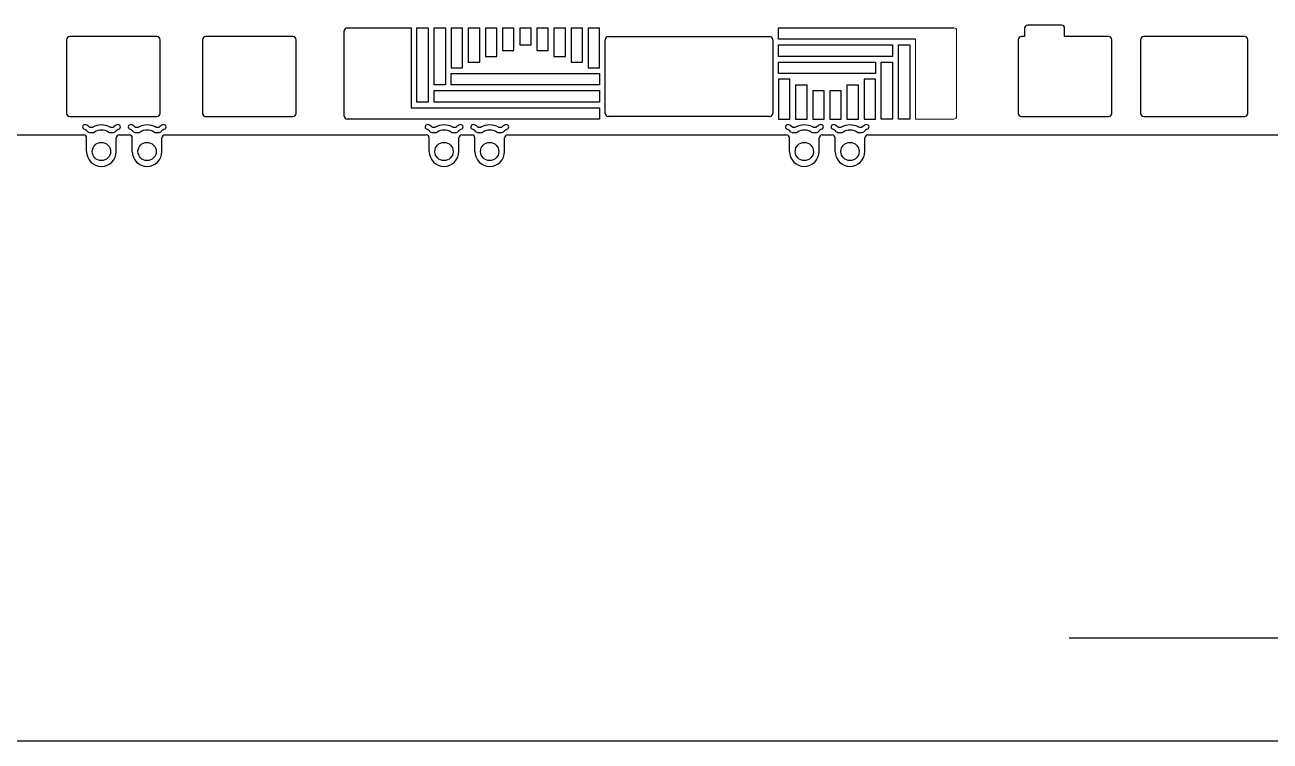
# Model space of a CAD drawing. Header units: millimetres. Extents: x 2604 to 3137, y 1244 to 1720.
# Drawn here: x 2720.6 to 2938.6, y 1244.1 to 1369.4 of the extents above; entities that cross this region are included whole.
import ezdxf

# ---------------------------------------------------------------- set-up
doc = ezdxf.new("R2010")
doc.units = ezdxf.units.MM
doc.linetypes.add('solid', pattern=[0])
doc.layers.add('Layer 1', color=7, linetype='Continuous')

msp = doc.modelspace()

# ---------------------------------------------------------------- linework, layer by layer
for p, q in [((2743.69, 1367.4), (2728.41, 1367.4)), ((2767.5, 1367.4), (2752.22, 1367.4)), ((2776.47, 1353.49), (2776.47, 1368.39)), ((2777.02, 1368.94), (2788.22, 1368.94)), ((2788.22, 1368.94), (2788.22, 1354.94)), ((2789.22, 1368.94), (2791.22, 1368.94)), ((2792.22, 1368.94), (2794.22, 1368.94)), ((2795.22, 1368.94), (2797.22, 1368.94)), ((2798.22, 1368.94), (2800.22, 1368.94)), ((2801.22, 1368.94), (2803.22, 1368.94)), ((2804.22, 1368.94), (2806.22, 1368.94)), ((2807.22, 1368.94), (2809.22, 1368.94)), ((2810.22, 1368.94), (2812.22, 1368.94)), ((2813.22, 1368.94), (2815.22, 1368.94)), ((2816.22, 1368.94), (2818.22, 1368.94)), ((2819.22, 1368.94), (2821.22, 1368.94)), ((2822.77, 1367.4), (2850.99, 1367.4)), ((2895.66, 1367.4), (2895.09, 1367.4)), ((2895.66, 1368.85), (2895.66, 1367.4)), ((2902.11, 1369.4), (2896.21, 1369.4)), ((2902.66, 1367.4), (2902.66, 1368.85)), ((2910.37, 1367.4), (2902.66, 1367.4)), ((2934.19, 1367.4), (2916.52, 1367.4)), ((2727.86, 1366.85), (2727.86, 1353.95)), ((2744.24, 1353.95), (2744.24, 1366.85)), ((2751.67, 1366.85), (2751.67, 1353.95)), ((2768.05, 1353.95), (2768.05, 1366.85)), ((2807.22, 1365.94), (2809.22, 1365.94)), ((2822.22, 1353.95), (2822.22, 1366.85)), ((2851.54, 1366.85), (2851.54, 1353.95)), ((2894.54, 1366.85), (2894.54, 1353.95)), ((2910.92, 1353.95), (2910.92, 1366.85)), ((2915.97, 1366.85), (2915.97, 1353.95)), ((2934.74, 1353.95), (2934.74, 1366.85)), ((2801.22, 1363.94), (2803.22, 1363.94)), ((2804.22, 1364.94), (2806.22, 1364.94)), ((2810.22, 1364.94), (2812.22, 1364.94)), ((2813.22, 1363.94), (2815.22, 1363.94)), ((2798.22, 1362.94), (2800.22, 1362.94)), ((2816.22, 1362.94), (2818.22, 1362.94)), ((2855.54, 1358.94), (2857.54, 1358.94)), ((2864.54, 1358.94), (2866.54, 1358.94)), ((2858.54, 1357.94), (2860.54, 1357.94)), ((2861.54, 1357.94), (2863.54, 1357.94)), ((2728.41, 1353.4), (2743.69, 1353.4)), ((2752.22, 1353.4), (2767.5, 1353.4)), ((2787.67, 1352.94), (2777.02, 1352.94)), ((2850.99, 1353.4), (2822.77, 1353.4)), ((2895.09, 1353.4), (2910.37, 1353.4)), ((2916.52, 1353.4), (2934.19, 1353.4)), ((2699.47, 1350.18), (2730.87, 1350.18)), ((2737.07, 1350.18), (2738.87, 1350.18)), ((2745.07, 1350.18), (2790.87, 1350.18)), ((2797.07, 1350.18), (2798.87, 1350.18)), ((2805.07, 1350.18), (2853.97, 1350.18)), ((2860.17, 1350.18), (2861.97, 1350.18)), ((2868.17, 1350.18), (2940.87, 1350.18)), ((2731.37, 1347.28), (2731.37, 1349.68)), ((2736.57, 1347.28), (2736.57, 1349.68)), ((2739.37, 1347.28), (2739.37, 1349.68)), ((2744.57, 1347.28), (2744.57, 1349.68)), ((2791.37, 1347.28), (2791.37, 1349.68)), ((2796.57, 1347.28), (2796.57, 1349.68)), ((2799.37, 1347.28), (2799.37, 1349.68)), ((2804.57, 1347.28), (2804.57, 1349.68)), ((2854.47, 1347.28), (2854.47, 1349.68)), ((2859.67, 1347.28), (2859.67, 1349.68)), ((2862.47, 1347.28), (2862.47, 1349.68)), ((2867.67, 1347.28), (2867.67, 1349.68)), ((2903.47, 1262.14), (2952.37, 1262.14))]:
    msp.add_line(p, q)
at = {"linetype": 'Continuous', "lineweight": 15}
for p, q in [((2883.74, 1353.44), (2883.74, 1368.44)), ((2876.54, 1352.94), (2876.54, 1366.94)), ((2876.54, 1352.94), (2883.24, 1352.94))]:
    msp.add_line(p, q, dxfattribs=at)
at = {"linetype": 'solid'}
for p, q in [((2731.86, 1350.62), (2732.55, 1350.62)), ((2731.99, 1351.52), (2732.38, 1351.52)), ((2735.42, 1350.62), (2736.11, 1350.62)), ((2735.59, 1351.52), (2735.98, 1351.52)), ((2739.86, 1350.62), (2740.55, 1350.62)), ((2739.99, 1351.52), (2740.38, 1351.52)), ((2743.42, 1350.62), (2744.11, 1350.62)), ((2743.59, 1351.52), (2743.98, 1351.52)), ((2791.86, 1350.62), (2792.55, 1350.62)), ((2791.99, 1351.52), (2792.38, 1351.52)), ((2795.42, 1350.62), (2796.11, 1350.62)), ((2795.59, 1351.52), (2795.98, 1351.52)), ((2799.86, 1350.62), (2800.55, 1350.62)), ((2799.99, 1351.52), (2800.38, 1351.52)), ((2803.42, 1350.62), (2804.11, 1350.62)), ((2803.59, 1351.52), (2803.98, 1351.52)), ((2854.96, 1350.62), (2855.65, 1350.62)), ((2855.09, 1351.52), (2855.48, 1351.52)), ((2858.52, 1350.62), (2859.21, 1350.62)), ((2858.69, 1351.52), (2859.08, 1351.52)), ((2862.96, 1350.62), (2863.65, 1350.62)), ((2863.09, 1351.52), (2863.48, 1351.52)), ((2866.52, 1350.62), (2867.21, 1350.62)), ((2866.69, 1351.52), (2867.08, 1351.52))]:
    msp.add_line(p, q, dxfattribs=at)
msp.add_lwpolyline([(2603.59, 1719.96), (3136.55, 1719.96), (3136.55, 1244.05), (2603.59, 1244.05)], close=True)
for centre in [(2733.97, 1347.28), (2741.97, 1347.28), (2793.97, 1347.28), (2801.97, 1347.28), (2857.07, 1347.28), (2865.07, 1347.28)]:
    msp.add_circle(centre, 1.6)
for centre, radius, start, end in [((2728.41, 1366.85), 0.55, 90, 180), ((2743.69, 1366.85), 0.55, 0, 90), ((2752.22, 1366.85), 0.55, 90, 180), ((2767.5, 1366.85), 0.55, 0, 90), ((2777.02, 1368.39), 0.55, 90, 180), ((2822.77, 1366.85), 0.55, 90, 180), ((2850.99, 1366.85), 0.55, 0, 90), ((2895.09, 1366.85), 0.55, 90, 180), ((2896.21, 1368.85), 0.55, 90, 180), ((2902.11, 1368.85), 0.55, 0, 90), ((2910.37, 1366.85), 0.55, 0, 90), ((2916.52, 1366.85), 0.55, 90, 180), ((2934.19, 1366.85), 0.55, 0, 90), ((2728.41, 1353.95), 0.55, 180, 270), ((2743.69, 1353.95), 0.55, 270, 0), ((2752.22, 1353.95), 0.55, 180, 270), ((2767.5, 1353.95), 0.55, 270, 0), ((2777.02, 1353.49), 0.55, 180, 270), ((2822.77, 1353.95), 0.55, 180, 270), ((2850.99, 1353.95), 0.55, 270, 0), ((2895.09, 1353.95), 0.55, 180, 270), ((2910.37, 1353.95), 0.55, 270, 0), ((2916.52, 1353.95), 0.55, 180, 270), ((2934.19, 1353.95), 0.55, 270, 0), ((2730.87, 1349.68), 0.5, 0, 90), ((2737.07, 1349.68), 0.5, 90, 180), ((2738.87, 1349.68), 0.5, 0, 90), ((2745.07, 1349.68), 0.5, 90, 180), ((2790.87, 1349.68), 0.5, 0, 90), ((2797.07, 1349.68), 0.5, 90, 180), ((2798.87, 1349.68), 0.5, 0, 90), ((2805.07, 1349.68), 0.5, 90, 180), ((2853.97, 1349.68), 0.5, 0, 90), ((2860.17, 1349.68), 0.5, 90, 180), ((2861.97, 1349.68), 0.5, 0, 90), ((2868.17, 1349.68), 0.5, 90, 180), ((2733.97, 1347.28), 2.6, 180, 360), ((2741.97, 1347.28), 2.6, 180, 360), ((2793.97, 1347.28), 2.6, 180, 360), ((2801.97, 1347.28), 2.6, 180, 360), ((2857.07, 1347.28), 2.6, 180, 360), ((2865.07, 1347.28), 2.6, 180, 360)]:
    msp.add_arc(centre, radius, start, end)
at = {"linetype": 'Continuous', "lineweight": 15}
for centre, start, end in [((2883.24, 1368.44), 0, 90), ((2883.24, 1353.44), 270, 0)]:
    msp.add_arc(centre, 0.5, start, end, dxfattribs=at)
at = {"linetype": 'solid'}
for centre, radius, start, end in [((2731.08, 1351.58), 0.412, 64.4229, 244.4229), ((2729.87, 1349.04), 2.4, 44.9644, 64.4229), ((2729.87, 1349.04), 3.23, 51.0576, 64.4229), ((2731.86, 1351.03), 0.412, 224.9644, 270), ((2731.99, 1351.67), 0.15, 231.0576, 270), ((2732.38, 1351.67), 0.15, 270, 298.7884), ((2733.98, 1348.74), 3.19, 61.2116, 118.7884), ((2732.55, 1351.03), 0.412, 270, 302.0892), ((2733.98, 1348.74), 2.29, 57.9108, 122.0892), ((2735.42, 1351.03), 0.412, 237.9108, 270), ((2735.59, 1351.67), 0.15, 241.2116, 270), ((2735.98, 1351.67), 0.15, 270, 308.9424), ((2738.1, 1349.04), 3.23, 115.5771, 128.9424), ((2736.11, 1351.03), 0.412, 270, 315.0356), ((2738.1, 1349.04), 2.4, 115.5771, 135.0356), ((2736.89, 1351.58), 0.412, 295.5771, 115.5771), ((2739.08, 1351.58), 0.412, 64.4229, 244.4229), ((2737.87, 1349.04), 2.4, 44.9644, 64.4229), ((2737.87, 1349.04), 3.23, 51.0576, 64.4229), ((2739.86, 1351.03), 0.412, 224.9644, 270), ((2739.99, 1351.67), 0.15, 231.0576, 270), ((2740.38, 1351.67), 0.15, 270, 298.7884), ((2741.98, 1348.74), 3.19, 61.2116, 118.7884), ((2740.55, 1351.03), 0.412, 270, 302.0892), ((2741.98, 1348.74), 2.29, 57.9108, 122.0892), ((2743.42, 1351.03), 0.412, 237.9108, 270), ((2743.59, 1351.67), 0.15, 241.2116, 270), ((2743.98, 1351.67), 0.15, 270, 308.9424), ((2746.1, 1349.04), 3.23, 115.5771, 128.9424), ((2744.11, 1351.03), 0.412, 270, 315.0356), ((2746.1, 1349.04), 2.4, 115.5771, 135.0356), ((2744.89, 1351.58), 0.412, 295.5771, 115.5771), ((2791.08, 1351.58), 0.412, 64.4229, 244.4229), ((2789.87, 1349.04), 2.4, 44.9644, 64.4229), ((2789.87, 1349.04), 3.23, 51.0576, 64.4229), ((2791.86, 1351.03), 0.412, 224.9644, 270), ((2791.99, 1351.67), 0.15, 231.0576, 270), ((2792.38, 1351.67), 0.15, 270, 298.7884), ((2793.98, 1348.74), 3.19, 61.2116, 118.7884), ((2792.55, 1351.03), 0.412, 270, 302.0892), ((2793.98, 1348.74), 2.29, 57.9108, 122.0892), ((2795.42, 1351.03), 0.412, 237.9108, 270), ((2795.59, 1351.67), 0.15, 241.2116, 270), ((2795.98, 1351.67), 0.15, 270, 308.9424), ((2798.1, 1349.04), 3.23, 115.5771, 128.9424), ((2796.11, 1351.03), 0.412, 270, 315.0356), ((2798.1, 1349.04), 2.4, 115.5771, 135.0356), ((2796.89, 1351.58), 0.412, 295.5771, 115.5771), ((2799.08, 1351.58), 0.412, 64.4229, 244.4229), ((2797.87, 1349.04), 2.4, 44.9644, 64.4229), ((2797.87, 1349.04), 3.23, 51.0576, 64.4229), ((2799.86, 1351.03), 0.412, 224.9644, 270), ((2799.99, 1351.67), 0.15, 231.0576, 270), ((2800.38, 1351.67), 0.15, 270, 298.7884), ((2801.98, 1348.74), 3.19, 61.2116, 118.7884), ((2800.55, 1351.03), 0.412, 270, 302.0892), ((2801.98, 1348.74), 2.29, 57.9108, 122.0892), ((2803.42, 1351.03), 0.412, 237.9108, 270), ((2803.59, 1351.67), 0.15, 241.2116, 270), ((2803.98, 1351.67), 0.15, 270, 308.9424), ((2806.1, 1349.04), 3.23, 115.5771, 128.9424), ((2804.11, 1351.03), 0.412, 270, 315.0356), ((2806.1, 1349.04), 2.4, 115.5771, 135.0356), ((2804.89, 1351.58), 0.412, 295.5771, 115.5771), ((2854.18, 1351.58), 0.412, 64.4229, 244.4229), ((2852.97, 1349.04), 2.4, 44.9644, 64.4229), ((2852.97, 1349.04), 3.23, 51.0576, 64.4229), ((2854.96, 1351.03), 0.412, 224.9644, 270), ((2855.09, 1351.67), 0.15, 231.0576, 270), ((2855.48, 1351.67), 0.15, 270, 298.7884), ((2857.08, 1348.74), 3.19, 61.2116, 118.7884), ((2855.65, 1351.03), 0.412, 270, 302.0892), ((2857.08, 1348.74), 2.29, 57.9108, 122.0892), ((2858.52, 1351.03), 0.412, 237.9108, 270), ((2858.69, 1351.67), 0.15, 241.2116, 270), ((2859.08, 1351.67), 0.15, 270, 308.9424), ((2861.2, 1349.04), 3.23, 115.5771, 128.9424), ((2859.21, 1351.03), 0.412, 270, 315.0356), ((2861.2, 1349.04), 2.4, 115.5771, 135.0356), ((2859.99, 1351.58), 0.412, 295.5771, 115.5771), ((2862.18, 1351.58), 0.412, 64.4229, 244.4229), ((2860.97, 1349.04), 2.4, 44.9644, 64.4229), ((2860.97, 1349.04), 3.23, 51.0576, 64.4229), ((2862.96, 1351.03), 0.412, 224.9644, 270), ((2863.09, 1351.67), 0.15, 231.0576, 270), ((2863.48, 1351.67), 0.15, 270, 298.7884), ((2865.08, 1348.74), 3.19, 61.2116, 118.7884), ((2863.65, 1351.03), 0.412, 270, 302.0892), ((2865.08, 1348.74), 2.29, 57.9108, 122.0892), ((2866.52, 1351.03), 0.412, 237.9108, 270), ((2866.69, 1351.67), 0.15, 241.2116, 270), ((2867.08, 1351.67), 0.15, 270, 308.9424), ((2869.2, 1349.04), 3.23, 115.5771, 128.9424), ((2867.21, 1351.03), 0.412, 270, 315.0356), ((2869.2, 1349.04), 2.4, 115.5771, 135.0356), ((2867.99, 1351.58), 0.412, 295.5771, 115.5771)]:
    msp.add_arc(centre, radius, start, end, dxfattribs=at)
at = {"layer": 'Layer 1'}
for p, q in [((2789.22, 1355.94), (2789.22, 1368.94)), ((2791.22, 1368.94), (2791.22, 1355.94)), ((2792.22, 1358.94), (2792.22, 1368.94)), ((2794.22, 1368.94), (2794.22, 1358.94)), ((2795.22, 1368.94), (2795.22, 1361.94)), ((2797.22, 1361.94), (2797.22, 1368.94)), ((2798.22, 1368.94), (2798.22, 1362.94)), ((2800.22, 1362.94), (2800.22, 1368.94)), ((2801.22, 1368.94), (2801.22, 1363.94)), ((2803.22, 1363.94), (2803.22, 1368.94)), ((2804.22, 1368.94), (2804.22, 1364.94)), ((2806.22, 1364.94), (2806.22, 1368.94)), ((2807.22, 1368.94), (2807.22, 1365.94)), ((2809.22, 1365.94), (2809.22, 1368.94)), ((2810.22, 1368.94), (2810.22, 1364.94)), ((2812.22, 1364.94), (2812.22, 1368.94)), ((2813.22, 1368.94), (2813.22, 1363.94)), ((2815.22, 1363.94), (2815.22, 1368.94)), ((2816.22, 1368.94), (2816.22, 1362.94)), ((2818.22, 1362.94), (2818.22, 1368.94)), ((2819.22, 1368.94), (2819.22, 1361.94)), ((2821.22, 1361.94), (2821.22, 1368.94)), ((2852.54, 1366.94), (2852.54, 1368.94)), ((2852.54, 1368.94), (2883.24, 1368.94)), ((2876.54, 1366.94), (2852.54, 1366.94)), ((2852.54, 1363.94), (2852.54, 1365.94)), ((2852.54, 1365.94), (2872.54, 1365.94)), ((2872.54, 1365.94), (2872.54, 1363.94)), ((2873.54, 1352.94), (2873.54, 1365.94)), ((2873.54, 1365.94), (2875.54, 1365.94)), ((2875.54, 1365.94), (2875.54, 1352.94)), ((2872.54, 1363.94), (2852.54, 1363.94)), ((2795.22, 1361.94), (2797.22, 1361.94)), ((2795.22, 1360.94), (2821.22, 1360.94)), ((2795.22, 1358.94), (2795.22, 1360.94)), ((2819.22, 1361.94), (2821.22, 1361.94)), ((2821.22, 1360.94), (2821.22, 1358.94)), ((2852.54, 1360.94), (2852.54, 1362.94)), ((2852.54, 1362.94), (2869.54, 1362.94)), ((2869.54, 1360.94), (2852.54, 1360.94)), ((2869.54, 1362.94), (2869.54, 1360.94)), ((2870.54, 1352.94), (2870.54, 1362.94)), ((2870.54, 1362.94), (2872.54, 1362.94)), ((2872.54, 1362.94), (2872.54, 1352.94)), ((2794.22, 1358.94), (2792.22, 1358.94)), ((2821.22, 1358.94), (2795.22, 1358.94)), ((2854.54, 1359.94), (2852.54, 1359.94)), ((2852.54, 1359.94), (2852.54, 1352.94)), ((2854.54, 1352.94), (2854.54, 1359.94)), ((2855.54, 1358.94), (2855.54, 1352.94)), ((2857.54, 1352.94), (2857.54, 1358.94)), ((2864.54, 1358.94), (2864.54, 1352.94)), ((2866.54, 1352.94), (2866.54, 1358.94)), ((2869.54, 1359.94), (2867.54, 1359.94)), ((2867.54, 1359.94), (2867.54, 1352.94)), ((2869.54, 1352.94), (2869.54, 1359.94)), ((2792.22, 1357.94), (2821.22, 1357.94)), ((2792.22, 1355.94), (2792.22, 1357.94)), ((2821.22, 1357.94), (2821.22, 1355.94)), ((2858.54, 1357.94), (2858.54, 1352.94)), ((2860.54, 1352.94), (2860.54, 1357.94)), ((2861.54, 1357.94), (2861.54, 1352.94)), ((2863.54, 1352.94), (2863.54, 1357.94)), ((2788.22, 1354.94), (2821.22, 1354.94)), ((2791.22, 1355.94), (2789.22, 1355.94)), ((2821.22, 1355.94), (2792.22, 1355.94)), ((2821.22, 1354.94), (2821.22, 1352.94)), ((2821.22, 1352.94), (2787.67, 1352.94)), ((2852.54, 1352.94), (2854.54, 1352.94)), ((2855.54, 1352.94), (2857.54, 1352.94)), ((2858.54, 1352.94), (2860.54, 1352.94)), ((2861.54, 1352.94), (2863.54, 1352.94)), ((2864.54, 1352.94), (2866.54, 1352.94)), ((2867.54, 1352.94), (2869.54, 1352.94)), ((2872.54, 1352.94), (2870.54, 1352.94)), ((2875.54, 1352.94), (2873.54, 1352.94))]:
    msp.add_line(p, q, dxfattribs=at)

doc.saveas('drawing.dxf')
